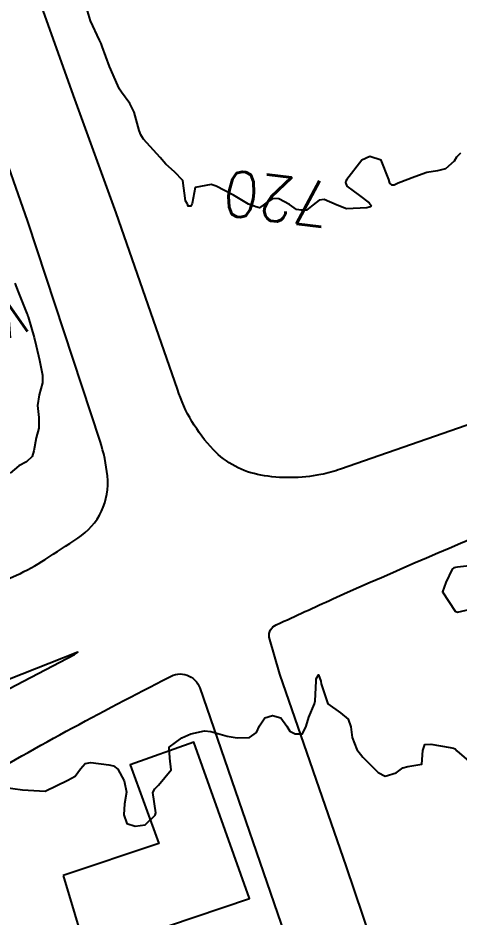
# Model space of a CAD drawing. Header units: metres. Extents: x 307586 to 320046, y 7427249 to 7434250.
# Drawn here: x 312549.6 to 312588.5, y 7432034.5 to 7432113.9 of the extents above; entities that cross this region are included whole.
import ezdxf
from ezdxf.enums import TextEntityAlignment as Align

# ---------------------------------------------------------------- set-up
doc = ezdxf.new("R2010")
doc.units = ezdxf.units.M
doc.header["$MEASUREMENT"] = 0
for name, color, linetype in [('Cotas', 45, 'Continuous'), ('Curvas de Nivel 1m', 11, 'Continuous'), ('Curvas de Nivel 5m', 15, 'Continuous'), ('Edificações', 30, 'Continuous'), ('TEXTO', 45, 'Continuous'), ('Vias Primárias', 230, 'Continuous')]:
    doc.layers.add(name, color=color, linetype=linetype)
doc.styles.add('ROMANS', font='romans', dxfattribs={"height": 0.2})
doc.styles.add('Style-STANDARD', font='STANDARD.shx')

msp = doc.modelspace()

# ---------------------------------------------------------------- linework, layer by layer
at = {"layer": 'Curvas de Nivel 1m', "elevation": 719, "flags": 128}
msp.add_lwpolyline([(312590.207, 7432065.642), (312588.38, 7432065.433), (312588.205, 7432065.419), (312588.065, 7432065.4), (312587.899, 7432065.263), (312587.359, 7432064.094), (312587.042, 7432063.271), (312588.156, 7432061.557), (312588.386, 7432061.487), (312590.16, 7432061.898)], dxfattribs=at)
at = {"layer": 'Curvas de Nivel 5m', "elevation": 720, "flags": 128}
for points in [[(312588.64, 7432101.965), (312588.279, 7432101.621), (312588.087, 7432101.265), (312587.324, 7432100.575), (312586.624, 7432100.422), (312585.656, 7432100.256), (312584.619, 7432099.891), (312583.125, 7432099.322), (312582.781, 7432099.156), (312582.61, 7432099.146), (312582.405, 7432099.332), (312582.311, 7432099.638), (312581.626, 7432101.34), (312580.636, 7432101.685), (312579.932, 7432101.361), (312578.616, 7432099.645), (312578.504, 7432099.492), (312578.481, 7432099.381), (312578.608, 7432099.057), (312579.732, 7432098.227), (312580.587, 7432097.595), (312580.748, 7432097.348), (312580.682, 7432097.249), (312580.581, 7432097.205), (312580.382, 7432097.154), (312578.58, 7432097.074), (312577.741, 7432097.388), (312576.59, 7432097.88), (312576.161, 7432097.832), (312575.621, 7432097.41), (312575.04, 7432096.953), (312574.578, 7432096.933), (312574.169, 7432097.016), (312573.535, 7432097.436), (312572.59, 7432097.929), (312572.081, 7432097.965), (312571.341, 7432097.462), (312570.891, 7432097.156), (312570.581, 7432097.243), (312570.418, 7432097.309), (312569.933, 7432097.48), (312568.595, 7432098.275), (312567.051, 7432099.071), (312566.608, 7432099.212), (312565.204, 7432098.934), (312564.957, 7432097.536), (312564.834, 7432097.284), (312564.58, 7432097.297), (312564.53, 7432097.488), (312564.502, 7432097.541), (312564.353, 7432097.777), (312564.111, 7432099.548), (312563.383, 7432100.321), (312562.627, 7432100.994), (312562.11, 7432101.575), (312560.649, 7432103.202), (312560.488, 7432103.429), (312560.407, 7432103.594), (312560.278, 7432103.976), (312559.832, 7432105.603), (312559.446, 7432106.364), (312558.7, 7432107.356), (312558.539, 7432107.622), (312558.39, 7432107.941), (312557.645, 7432109.631), (312557.001, 7432111.386), (312556.906, 7432111.638), (312556.756, 7432111.944), (312555.963, 7432113.648), (312555.612, 7432114.831)], [(312549.286, 7432090.513), (312549.587, 7432089.724), (312550.351, 7432087.825), (312550.394, 7432087.711), (312550.415, 7432087.663), (312550.461, 7432087.541), (312550.98, 7432085.705), (312551.173, 7432084.961), (312551.465, 7432083.699), (312551.719, 7432082.378), (312551.722, 7432081.697), (312551.441, 7432080.641), (312551.294, 7432079.701), (312551.415, 7432078.641), (312551.411, 7432077.699), (312551.169, 7432076.867), (312550.947, 7432075.704), (312550.802, 7432075.218), (312550.308, 7432074.738), (312549.636, 7432074.387), (312548.875, 7432073.731)], [(312548.261, 7432046.031), (312549.964, 7432045.81), (312551.963, 7432045.69), (312553.973, 7432046.646), (312554.612, 7432047.019), (312555.072, 7432047.649), (312555.508, 7432048.127), (312555.991, 7432048.2), (312557.596, 7432048.017), (312557.987, 7432047.923), (312558.382, 7432047.614), (312558.952, 7432046.585), (312559.154, 7432045.602), (312558.983, 7432044.569), (312558.901, 7432043.605), (312559.17, 7432042.845), (312559.923, 7432042.589), (312560.782, 7432042.724), (312561.677, 7432043.573), (312561.723, 7432043.785), (312561.479, 7432045.575), (312561.639, 7432045.9), (312561.969, 7432046.224), (312563.097, 7432047.553), (312562.971, 7432048.583), (312562.924, 7432049.556), (312564.021, 7432050.379), (312564.825, 7432050.732), (312566.028, 7432051.021), (312566.585, 7432050.957), (312568.023, 7432050.534), (312568.911, 7432050.376), (312570.022, 7432050.412), (312570.623, 7432050.868), (312570.878, 7432051.462), (312571.353, 7432052.144), (312572.042, 7432052.353), (312572.76, 7432052.159), (312573.291, 7432051.431), (312573.566, 7432050.965), (312574.026, 7432050.753), (312574.692, 7432050.747), (312575.005, 7432051.41), (312575.248, 7432052.201), (312575.76, 7432053.403), (312575.812, 7432053.647), (312575.887, 7432055.402), (312575.903, 7432055.583), (312576.088, 7432055.953), (312576.304, 7432055.398), (312576.336, 7432055.141), (312576.93, 7432053.391), (312578.045, 7432052.589), (312578.712, 7432052.042), (312578.956, 7432051.366), (312579.086, 7432050.427), (312579.486, 7432049.358), (312580.003, 7432048.699), (312581.385, 7432047.336), (312581.98, 7432047.012), (312582.969, 7432047.315), (312583.559, 7432047.737), (312583.991, 7432047.856), (312585.216, 7432048.066), (312585.307, 7432049.287), (312585.494, 7432049.809), (312586.018, 7432049.836), (312587.728, 7432049.55), (312588.015, 7432049.486), (312588.162, 7432049.405), (312588.327, 7432049.255), (312589.991, 7432047.791)]]:
    msp.add_lwpolyline(points, dxfattribs=at)
at = {"layer": 'Edificações'}
msp.add_lwpolyline([(312553.54, 7432038.238), (312555.621, 7432031.368), (312569.999, 7432036.221), (312565.08, 7432050.022), (312559.468, 7432048.006), (312561.99, 7432041.073)], close=True, dxfattribs=at)
at = {"layer": 'Vias Primárias'}
for points in [[(312589.807, 7432078.182), (312578.057, 7432074.095, -0.034891), (312576.293, 7432073.617, -0.093088), (312571.001, 7432073.567, -0.159198), (312566.817, 7432075.808, -0.114018), (312563.641, 7432081.154), (312558.247, 7432096.7), (312554.588, 7432106.739), (312544.896, 7432133.761), (312533.841, 7432163.789), (312526.479, 7432184.712, 0.068), (312520.842, 7432195.697, 0.008702), (312519.684, 7432197.294), (312516.183, 7432200.197), (312512.292, 7432203.181), (312511.297, 7432204.176), (312509.509, 7432206.756)], [(312589.807, 7432078.182), (312578.057, 7432074.095, -0.034891), (312576.293, 7432073.617, -0.093088), (312571.001, 7432073.567, -0.159198), (312566.817, 7432075.808, -0.114018), (312563.641, 7432081.154), (312558.247, 7432096.7), (312554.588, 7432106.739), (312544.896, 7432133.761), (312533.841, 7432163.789), (312526.479, 7432184.712, 0.068), (312520.842, 7432195.697, 0.008702), (312519.684, 7432197.294), (312516.183, 7432200.197), (312512.292, 7432203.181), (312511.297, 7432204.176), (312509.509, 7432206.756)], [(312470.848, 7432036.232), (312487.893, 7432042.506), (312504.511, 7432048.326), (312525.642, 7432055.985), (312545.003, 7432062.78), (312549.445, 7432064.734, 0.034053), (312551.957, 7432066.129, 0.000278), (312554.851, 7432068.006, 0.282136), (312557.466, 7432073.493, 0.053194), (312556.806, 7432076.567), (312550.431, 7432095.949), (312544.923, 7432111.574), (312535.573, 7432138.649)], [(312470.848, 7432036.232), (312487.893, 7432042.506), (312504.511, 7432048.326), (312525.642, 7432055.985), (312545.003, 7432062.78), (312549.445, 7432064.734, 0.034053), (312551.957, 7432066.129, 0.000278), (312554.851, 7432068.006, 0.282136), (312557.466, 7432073.493, 0.053194), (312556.806, 7432076.567), (312550.431, 7432095.949), (312544.923, 7432111.574), (312535.573, 7432138.649)], [(312589.94, 7432010.141), (312580.756, 7432032.562), (312578.569, 7432039.017), (312572.699, 7432056.019), (312571.743, 7432059.273, -0.327931), (312572.363, 7432060.357), (312572.746, 7432060.527, -0.003927), (312577.68, 7432062.786, -0.016548), (312609.888, 7432075.967, 0.010434)], [(312589.94, 7432010.141), (312580.756, 7432032.562), (312578.569, 7432039.017), (312572.699, 7432056.019), (312571.743, 7432059.273, -0.327931), (312572.363, 7432060.357), (312572.746, 7432060.527, -0.003927), (312577.68, 7432062.786, -0.016548), (312609.888, 7432075.967, 0.010434)], [(312516.373, 7432034.259), (312521.95, 7432035.973), (312527.449, 7432037.398), (312538.243, 7432042.589), (312544.889, 7432045.925, -0.01485), (312562.906, 7432055.736, -0.485944), (312565.624, 7432054.79), (312574.645, 7432028.56), (312585.563, 7432000.87), (312592.714, 7432003.514)], [(312516.373, 7432034.259), (312521.95, 7432035.973), (312527.449, 7432037.398), (312538.243, 7432042.589), (312544.889, 7432045.925, -0.01485), (312562.906, 7432055.736, -0.485944), (312565.624, 7432054.79), (312574.645, 7432028.56), (312585.563, 7432000.87), (312592.714, 7432003.514)]]:
    msp.add_lwpolyline(points, format="xyb", dxfattribs=at)
msp.add_lwpolyline([(312516.382, 7432039.477), (312524.368, 7432043.038), (312528.365, 7432044.764), (312533.058, 7432046.894), (312544.903, 7432052.717), (312554.562, 7432057.747), (312554.842, 7432057.934), (312548.668, 7432055.503), (312544.903, 7432054.15), (312536.048, 7432050.551), (312510.373, 7432040.563), (312482.145, 7432030.338), (312464.02, 7432023.828)], dxfattribs=at)
msp.add_lwpolyline([(312516.382, 7432039.477), (312524.368, 7432043.038), (312528.365, 7432044.764), (312533.058, 7432046.894), (312544.903, 7432052.717), (312554.562, 7432057.747), (312554.842, 7432057.934), (312548.668, 7432055.503), (312544.903, 7432054.15), (312536.048, 7432050.551), (312510.373, 7432040.563), (312482.145, 7432030.338), (312464.02, 7432023.828)], dxfattribs=at)

# ---------------------------------------------------------------- texts
at = {"layer": 'Cotas', "style": 'Style-STANDARD'}
msp.add_text('720', height=4, rotation=173.3159, dxfattribs=at).set_placement((312572.386, 7432097.963, 720), align=Align.MIDDLE_CENTER)
at = {"layer": 'TEXTO', "style": 'ROMANS', "width": 0.8}
msp.add_text('VIADUTO COMPLEXO VIÁRIO DOS EMANCIPADORES', height=3, rotation=199.39486, dxfattribs=at).set_placement((312549.491, 7432089.092, 147.704))

doc.saveas('drawing.dxf')
